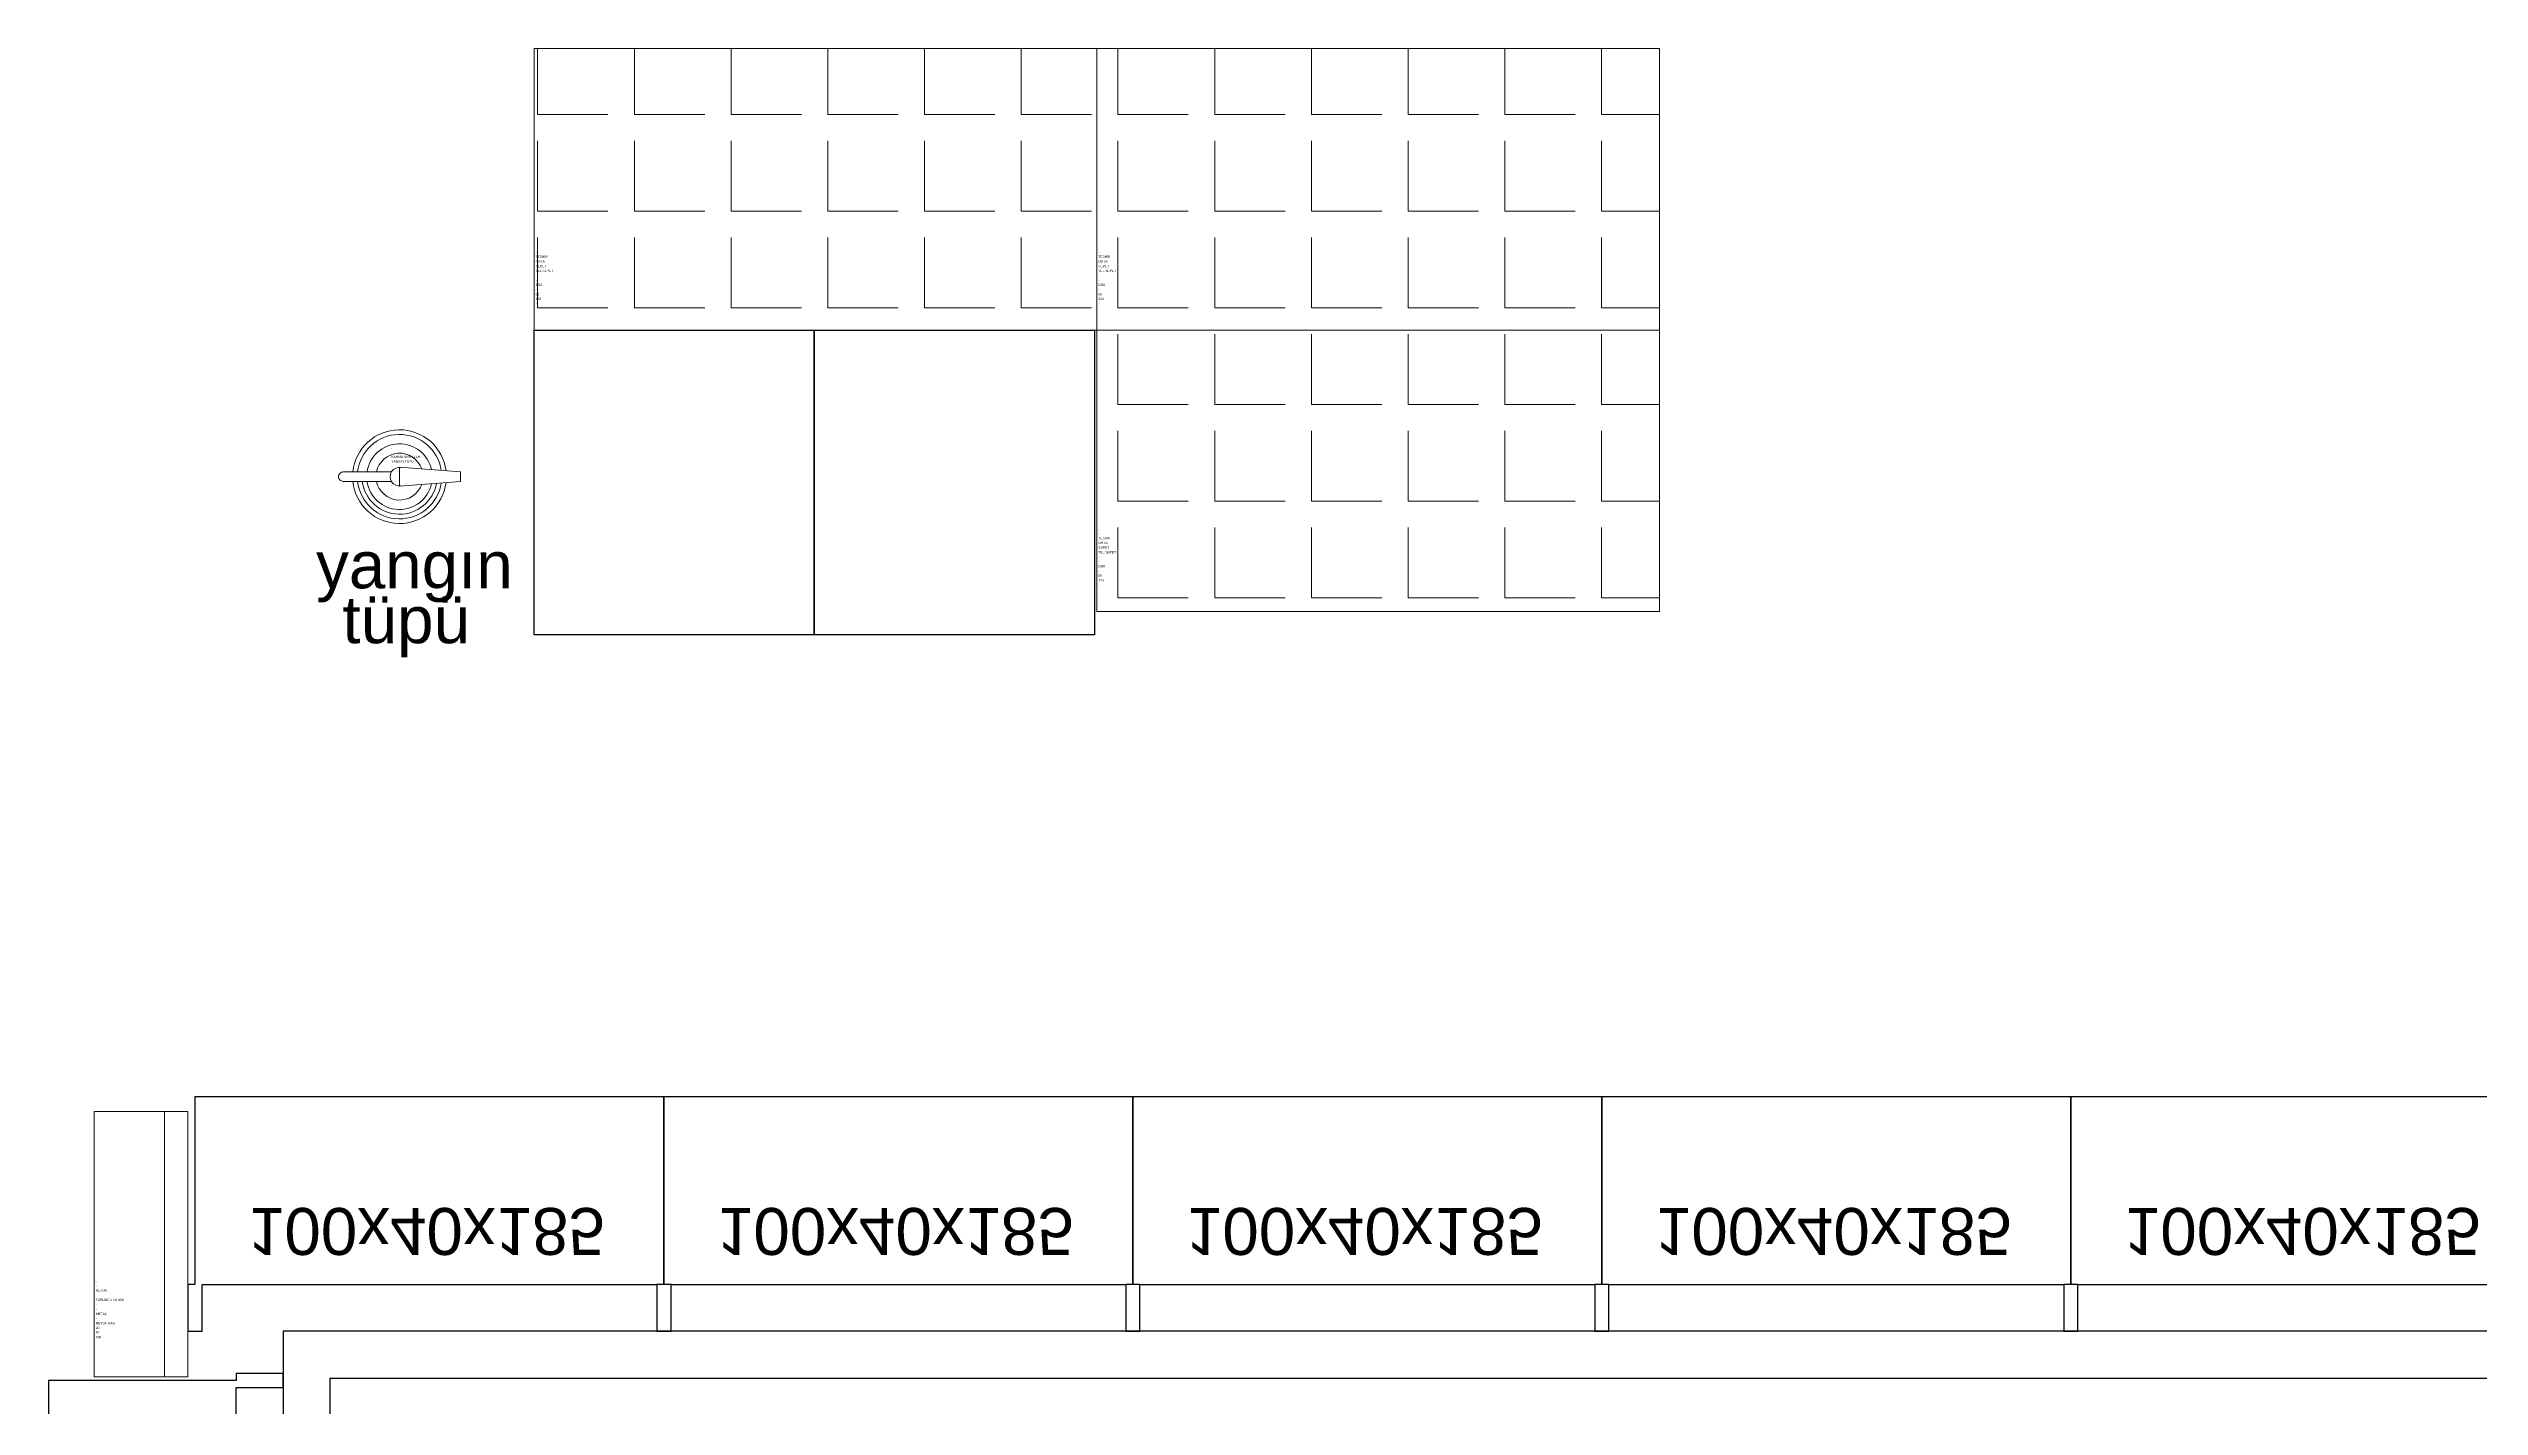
# Model space of a CAD drawing. Extents: x 2698 to 184165, y 3805 to 33846.
# Drawn here: x 164189 to 164708, y 30898 to 31188 of the extents above; entities that cross this region are included whole.
import ezdxf
from ezdxf.enums import TextEntityAlignment as Align

# ---------------------------------------------------------------- set-up
doc = ezdxf.new("R2010")
doc.units = 0
doc.header["$LTSCALE"] = 2
doc.layers.get('0').update_dxf_attribs({"color": 252, "linetype": 'CONTINUOUS'})
doc.layers.add('_MCA-0-MIM', color=252, linetype='CONTINUOUS', lineweight=18)
for name, color, linetype in [('Alçıpan', 252, 'CONTINUOUS'), ('Kolon', 52, 'CONTINUOUS'), ('Planogram', 252, 'CONTINUOUS'), ('reyon100', 252, 'CONTINUOUS')]:
    doc.layers.add(name, color=color, linetype=linetype)
doc.styles.get("Standard").update_dxf_attribs({"font": 'arial.ttf'})
doc.styles.add('Text Of Place', font='swissl.ttf', dxfattribs={"height": 50})

# ---------------------------------------------------------------- blocks, each defined once
blk = doc.blocks.new('*U153')
at = {"layer": 'reyon100'}
blk.add_lwpolyline([(1.5, 40), (98.5, 40), (98.5, 50), (101.5, 50), (101.5, 40), (100, 40), (100, 0), (0, 0), (0, 40), (-1.5, 40), (-1.5, 50), (1.5, 50)], close=True, dxfattribs=at)
at = {"layer": 'Planogram'}
for tag, p, height in [('ALAN', (0.44, 16.39), 0.5), ('KILITLI', (0.44, 17.39), 0.1), ('TIP', (0.44, 15.39), 0.5), ('ALT_TIP', (0.44, 14.39), 0.5), ('ALT_TANIM', (0.44, 12.39), 0.5), ('TANIM', (0.44, 13.39), 0.5), ('YAPI', (0.44, 10.39), 0.5), ('KAPAK', (0.44, 11.39), 0.5), ('YUKSEKLIK', (0.44, 5.39), 0.5), ('UZUNLUK', (0.44, 6.39), 0.5), ('KULLANIM_SEKLI', (0.44, 9.39), 0.5), ('KULLANIM', (0.44, 8.39), 0.5), ('DERINLIK', (0.44, 7.39), 0.5)]:
    blk.add_attdef(tag, p, '', height=height, dxfattribs=at)
at = {"layer": 'reyon100', "style": 'Text Of Place'}
blk.add_text('100x40x185', height=10, dxfattribs=at).set_placement((49.35, 23.71), align=Align.CENTER)
blk = doc.blocks.new('*U154')
at = {"layer": 'reyon100'}
blk.add_lwpolyline([(1.5, 40), (98.5, 40), (98.5, 50), (101.5, 50), (101.5, 40), (100, 40), (100, 0), (0, 0), (0, 40), (-1.5, 40), (-1.5, 50), (1.5, 50)], close=True, dxfattribs=at)
at = {"layer": 'Planogram'}
for tag, p, height in [('ALAN', (0.44, 16.39), 0.5), ('KILITLI', (0.44, 17.39), 0.1), ('TIP', (0.44, 15.39), 0.5), ('ALT_TIP', (0.44, 14.39), 0.5), ('ALT_TANIM', (0.44, 12.39), 0.5), ('TANIM', (0.44, 13.39), 0.5), ('YAPI', (0.44, 10.39), 0.5), ('KAPAK', (0.44, 11.39), 0.5), ('YUKSEKLIK', (0.44, 5.39), 0.5), ('UZUNLUK', (0.44, 6.39), 0.5), ('KULLANIM_SEKLI', (0.44, 9.39), 0.5), ('KULLANIM', (0.44, 8.39), 0.5), ('DERINLIK', (0.44, 7.39), 0.5)]:
    blk.add_attdef(tag, p, '', height=height, dxfattribs=at)
at = {"layer": 'reyon100', "style": 'Text Of Place'}
blk.add_text('100x40x185', height=10, dxfattribs=at).set_placement((49.35, 23.71), align=Align.CENTER)
blk = doc.blocks.new('yan reyon büyük')
for p, q in [((0, 0), (56.6, 0)), ((0, 0), (0, -20)), ((56.6, 0), (56.6, -20)), ((0, -15), (56.6, -15)), ((0, -20), (56.6, -20))]:
    blk.add_line(p, q)
at = {"layer": 'Planogram'}
for tag, p, height in [('YUKSEKLIK', (8.2, -0.34), 0.5), ('UZUNLUK', (9.2, -0.34), 0.5), ('DERINLIK', (10.2, -0.34), 0.5), ('KULLANIM', (11.2, -0.34), 0.5), ('KULLANIM_SEKLI', (12.2, -0.34), 0.5), ('YAPI', (13.2, -0.34), 0.5), ('KAPAK', (14.2, -0.34), 0.5), ('ALT_TANIM', (15.2, -0.34), 0.5), ('TANIM', (16.2, -0.34), 0.5), ('ALT_TIP', (17.2, -0.34), 0.5), ('TIP', (18.2, -0.34), 0.5), ('ALAN', (19.2, -0.34), 0.5), ('KILITLI', (20.2, -0.34), 0.1)]:
    blk.add_attdef(tag, p, '', height=height, rotation=270, dxfattribs=at)
blk = doc.blocks.new('60x120 sepet')
h = blk.add_hatch()
h.set_pattern_fill('ANGLE', color=256, scale=75, style=0)
h.set_pattern_definition([(360, (-54991.426, 17870.375), (5e-15, 20.625), [15, -5.625]), (90, (-54991.426, 17870.375), (-20.625, 6e-15), [15, -5.625])])
h.paths.add_polyline_path([(0, 0), (120, 0), (120, 60), (0, 60)])
blk.add_lwpolyline([(0, 0), (120, 0), (120, 60), (0, 60)], close=True)
at = {"layer": 'Planogram'}
for tag, p, height in [('ALAN', (0.34, 16.39), 0.5), ('KILITLI', (0.34, 17.39), 0.1), ('TIP', (0.34, 15.39), 0.5), ('ALT_TIP', (0.34, 14.39), 0.5), ('ALT_TANIM', (0.34, 12.39), 0.5), ('TANIM', (0.34, 13.39), 0.5), ('YAPI', (0.34, 10.39), 0.5), ('KAPAK', (0.34, 11.39), 0.5), ('YUKSEKLIK', (0.34, 5.39), 0.5), ('KULLANIM_SEKLI', (0.34, 9.39), 0.5), ('KULLANIM', (0.34, 8.39), 0.5), ('DERINLIK', (0.34, 7.39), 0.5), ('UZUNLUK', (0.34, 6.39), 0.5)]:
    blk.add_attdef(tag, p, '', height=height, dxfattribs=at)
blk = doc.blocks.new('yangın tüpü')
blk.add_lwpolyline([(-1.73, 11), (-12, 11, 0.414214), (-13, 10), (-13, 10, 0.414214), (-12, 9), (-1.73, 9)], format="xyb")
for points in [[(0, 12), (0, 8), (13, 9), (13, 11), (0, 12)], [(0, 9), (0, 11)]]:
    blk.add_lwpolyline(points)
for radius, start, end in [(10, 7.1038, 174.2608), (9, 8.4024, 173.6206), (7, 12.1525, 171.7868), (5, 19.1058, 168.463), (2, 81.2026, 278.7974), (10, 185.7392, 352.8962), (9, 186.3794, 351.5976), (8, 187.1808, 349.9648), (7, 188.2132, 347.8475), (5, 191.537, 340.8942)]:
    blk.add_arc((0, 10), radius, start, end)
at = {"layer": 'Planogram'}
for tag, p, height in [('KILITLI', (-1.73, 16), 0.1), ('ALAN', (-1.73, 15), 0.5), ('ALT_TIP', (-1.73, 13), 0.5), ('ALT_TANIM', (-1.73, 11), 0.5), ('TIP', (-1.73, 14), 0.5), ('TANIM', (-1.73, 12), 0.5), ('KAPAK', (-1.73, 10), 0.5), ('YAPI', (-1.73, 9), 0.5), ('UZUNLUK', (-1.73, 5), 0.5), ('KULLANIM_SEKLI', (-1.73, 8), 0.5), ('KULLANIM', (-1.73, 7), 0.5), ('DERINLIK', (-1.73, 6), 0.5), ('YUKSEKLIK', (-1.73, 4), 0.5)]:
    blk.add_attdef(tag, p, '', height=height, dxfattribs=at)
blk = doc.blocks.new('ZEMİN KAT')
at = {"layer": 'Alçıpan'}
for points in [[(171825.88, 30914.03), (171665.88, 30914.03), (171665.88, 30392.03), (172645.88, 30392.03), (172655.88, 30392.03), (172655.88, 30904.03), (172655.88, 30914.03)], [(171825.88, 30904.03), (172645.88, 30904.03), (172645.88, 30402.03), (171675.88, 30402.03), (171675.88, 30904.03)]]:
    blk.add_lwpolyline(points, close=True, dxfattribs=at)
at = {"layer": 'Kolon'}
for points in [[(171779.13, 31127.53), (171779.13, 31062.53), (171719.38, 31062.53), (171719.38, 31127.53)], [(171838.88, 31127.53), (171838.88, 31062.53), (171779.13, 31062.53), (171779.13, 31127.53)]]:
    blk.add_lwpolyline(points, close=True, dxfattribs=at)
for name, p, values in [('60x120 sepet', (171719.38, 31127.53), {'ALAN': '-', 'KILITLI': 'H', 'YUKSEKLIK': '-', 'UZUNLUK': '120', 'DERINLIK': '60', 'KULLANIM': '-', 'KULLANIM_SEKLI': 'DSA', 'YAPI': '-', 'KAPAK': '-', 'ALT_TANIM': 'TEL SEPET ', 'TANIM': 'SEPET', 'ALT_TIP': 'ORTA', 'TIP': 'TESHIR'}), ('60x120 sepet', (171839.38, 31127.53), {'ALAN': '-', 'KILITLI': 'H', 'YUKSEKLIK': '-', 'UZUNLUK': '120', 'DERINLIK': '60', 'KULLANIM': '-', 'KULLANIM_SEKLI': 'DSA', 'YAPI': '-', 'KAPAK': '-', 'ALT_TANIM': 'TEL SEPET ', 'TANIM': 'SEPET', 'ALT_TIP': 'ORTA', 'TIP': 'TESHIR'}), ('60x120 sepet', (171839.38, 31067.53), {'ALAN': '-', 'KILITLI': 'H', 'YUKSEKLIK': '-', 'UZUNLUK': '120', 'DERINLIK': '60', 'KULLANIM': '-', 'KULLANIM_SEKLI': 'DSA', 'YAPI': '-', 'KAPAK': '-', 'ALT_TANIM': 'TEL SEPET ', 'TANIM': 'SEPET', 'ALT_TIP': 'ORTA', 'TIP': 'TESHIR'}), ('yangın tüpü', (171690.7, 31086.26), {'ALAN': '-', 'KILITLI': 'H', 'YUKSEKLIK': '-', 'UZUNLUK': '-', 'DERINLIK': '-', 'KULLANIM': '-', 'KULLANIM_SEKLI': '-', 'YAPI': '-', 'KAPAK': '-', 'ALT_TANIM': '-', 'TANIM': '-', 'ALT_TIP': 'YANGIN TUPU', 'TIP': 'KARMA UNITELER'})]:
    blk.add_blockref(name, p).add_auto_attribs(values)
at = {"rotation": 90.00000000000001}
blk.add_blockref('yan reyon büyük', (171625.59, 30904.3), dxfattribs=at).add_auto_attribs({'ALAN': '-', 'KILITLI': 'H', 'YUKSEKLIK': '185', 'UZUNLUK': '57', 'DERINLIK': '20', 'KULLANIM': 'REYON BASI', 'KULLANIM_SEKLI': '-', 'YAPI': 'METAL', 'KAPAK': '-', 'ALT_TANIM': '-', 'TANIM': 'TURUNCU YANAK', 'ALT_TIP': '-', 'TIP': 'REYON'})
at = {"layer": 'reyon100', "xscale": -1}
for name, p, rotation in [('*U154', (171647.09, 30964.03), 180), ('*U154', (171747.09, 30964.03), 180), ('*U154', (171847.09, 30964.03), 180), ('*U154', (171947.09, 30964.03), 180), ('*U154', (172047.09, 30964.03), 180), ('*U153', (171615.88, 30803.53), 270)]:
    blk.add_blockref(name, p, dxfattribs=dict(at, rotation=rotation))
at = {"style": 'Text Of Place'}
for s, p in [('yangın', (171672.91, 31072.45)), ('tüpü', (171678.53, 31060.75))]:
    blk.add_text(s, height=10, dxfattribs=at).set_placement(p)
for tag, p in [('PLN_ID', (172923.07, 31560.21)), ('FORMAT', (174194.75, 31176.9)), ('UNITE_SAYISI', (174194.95, 31176.65)), ('GRUP', (174195.11, 31176.44)), ('PLANOGRAM_ADI', (174195.28, 31176.24)), ('PLN_ID', (173932.96, 31088.8)), ('FORMAT', (173764.03, 30846.27)), ('UNITE_SAYISI', (173764.22, 30846.03)), ('GRUP', (173764.39, 30845.81)), ('PLANOGRAM_ADI', (173764.55, 30845.61)), ('PLN_ID', (173765.43, 30824.23)), ('PLN_ID', (173999.9, 30002.66)), ('FORMAT', (170580.58, 29917.48)), ('UNITE_SAYISI', (170580.78, 29917.24)), ('GRUP', (170580.94, 29917.03)), ('PLANOGRAM_ADI', (170581.11, 29916.83)), ('PLN_ID', (170581.99, 29895.45)), ('FORMAT', (169488.77, 29510.59)), ('UNITE_SAYISI', (169488.97, 29510.35)), ('GRUP', (169489.13, 29510.13)), ('PLANOGRAM_ADI', (169489.3, 29509.94)), ('PLN_ID', (169490.17, 29488.55)), ('FORMAT', (173143.41, 29324.4)), ('UNITE_SAYISI', (173143.61, 29324.16)), ('GRUP', (173143.77, 29323.95)), ('PLANOGRAM_ADI', (173143.94, 29323.75)), ('PLN_ID', (173144.81, 29302.36))]:
    blk.add_attdef(tag, p, '', height=0.162, rotation=35.4182)
at = {"color": 252}
for tag, p in [('UNITE_SAYISI', (173517.82, 30361.64)), ('FORMAT', (173517.63, 30361.88)), ('GRUP', (173517.99, 30361.43)), ('PLANOGRAM_ADI', (173518.15, 30361.23)), ('PLN_ID', (173519.03, 30339.85)), ('FORMAT', (174014.71, 29571.22)), ('UNITE_SAYISI', (174014.9, 29570.97)), ('GRUP', (174015.07, 29570.76)), ('PLANOGRAM_ADI', (174015.23, 29570.56)), ('PLN_ID', (174016.11, 29549.18))]:
    blk.add_attdef(tag, p, '', height=0.162, rotation=35.4182, dxfattribs=at)
at = {"layer": 'Planogram'}
for tag, p, height, rotation in [('KULLANIM_SEKLI', (172905.05, 31695.57), 0.5, 180), ('YUKSEKLIK', (172905.05, 31699.57), 0.5, 180), ('KULLANIM', (172905.05, 31696.57), 0.5, 180), ('UZUNLUK', (172905.05, 31698.57), 0.5, 180), ('DERINLIK', (172905.05, 31697.57), 0.5, 180), ('KULLANIM_SEKLI', (173410.05, 31695.57), 0.5, 180), ('YUKSEKLIK', (173410.05, 31699.57), 0.5, 180), ('KULLANIM', (173410.05, 31696.57), 0.5, 180), ('UZUNLUK', (173410.05, 31698.57), 0.5, 180), ('DERINLIK', (173410.05, 31697.57), 0.5, 180), ('ALT_TANIM', (172905.05, 31692.57), 0.5, 180), ('ALT_TIP', (172905.05, 31690.57), 0.5, 180), ('KAPAK', (172905.05, 31693.57), 0.5, 180), ('TANIM', (172905.05, 31691.57), 0.5, 180), ('YAPI', (172905.05, 31694.57), 0.5, 180), ('TIP', (172905.05, 31689.57), 0.5, 180), ('ALT_TANIM', (173410.05, 31692.57), 0.5, 180), ('ALT_TIP', (173410.05, 31690.57), 0.5, 180), ('KAPAK', (173410.05, 31693.57), 0.5, 180), ('TANIM', (173410.05, 31691.57), 0.5, 180), ('YAPI', (173410.05, 31694.57), 0.5, 180), ('TIP', (173410.05, 31689.57), 0.5, 180), ('ALAN', (172905.05, 31688.57), 0.5, 180), ('KILITLI', (172905.05, 31687.57), 0.1, 180), ('ALAN', (173410.05, 31688.57), 0.5, 180), ('KILITLI', (173410.05, 31687.57), 0.1, 180), ('YUKSEKLIK', (173413.39, 31616), 0.5, 270), ('UZUNLUK', (173414.39, 31616), 0.5, 270), ('DERINLIK', (173415.39, 31616), 0.5, 270), ('KULLANIM', (173416.39, 31616), 0.5, 270), ('KULLANIM_SEKLI', (173417.39, 31616), 0.5, 270), ('YAPI', (173418.39, 31616), 0.5, 270), ('KAPAK', (173419.39, 31616), 0.5, 270), ('ALT_TANIM', (173420.39, 31616), 0.5, 270), ('TANIM', (173421.39, 31616), 0.5, 270), ('ALT_TIP', (173422.39, 31616), 0.5, 270), ('TIP', (173423.39, 31616), 0.5, 270), ('ALAN', (173424.39, 31616), 0.5, 270), ('KILITLI', (173425.39, 31616), 0.1, 270), ('YUKSEKLIK', (173511.98, 31599.42), 0.5, 180), ('KULLANIM', (173511.98, 31596.42), 0.5, 180), ('UZUNLUK', (173511.98, 31598.42), 0.5, 180), ('DERINLIK', (173511.98, 31597.42), 0.5, 180), ('YUKSEKLIK', (174141.98, 31599.42), 0.5, 180), ('KULLANIM', (174141.98, 31596.42), 0.5, 180), ('UZUNLUK', (174141.98, 31598.42), 0.5, 180), ('DERINLIK', (174141.98, 31597.42), 0.5, 180), ('KULLANIM_SEKLI', (173511.98, 31595.42), 0.5, 180), ('ALT_TANIM', (173511.98, 31592.42), 0.5, 180), ('KAPAK', (173511.98, 31593.42), 0.5, 180), ('TANIM', (173511.98, 31591.42), 0.5, 180), ('YAPI', (173511.98, 31594.42), 0.5, 180), ('KULLANIM_SEKLI', (174141.98, 31595.42), 0.5, 180), ('ALT_TANIM', (174141.98, 31592.42), 0.5, 180), ('KAPAK', (174141.98, 31593.42), 0.5, 180), ('TANIM', (174141.98, 31591.42), 0.5, 180), ('YAPI', (174141.98, 31594.42), 0.5, 180), ('ALT_TIP', (173511.98, 31590.42), 0.5, 180), ('ALAN', (173511.98, 31588.42), 0.5, 180), ('TIP', (173511.98, 31589.42), 0.5, 180), ('KILITLI', (173511.98, 31587.42), 0.1, 180), ('ALT_TIP', (174141.98, 31590.42), 0.5, 180), ('ALAN', (174141.98, 31588.42), 0.5, 180), ('TIP', (174141.98, 31589.42), 0.5, 180), ('KILITLI', (174141.98, 31587.42), 0.1, 180), ('YUKSEKLIK', (173413.39, 31517), 0.5, 270), ('UZUNLUK', (173414.39, 31517), 0.5, 270), ('DERINLIK', (173415.39, 31517), 0.5, 270), ('KULLANIM', (173416.39, 31517), 0.5, 270), ('KULLANIM_SEKLI', (173417.39, 31517), 0.5, 270), ('YAPI', (173418.39, 31517), 0.5, 270), ('KAPAK', (173419.39, 31517), 0.5, 270), ('ALT_TANIM', (173420.39, 31517), 0.5, 270), ('TANIM', (173421.39, 31517), 0.5, 270), ('ALT_TIP', (173422.39, 31517), 0.5, 270), ('TIP', (173423.39, 31517), 0.5, 270), ('ALAN', (173424.39, 31517), 0.5, 270), ('KILITLI', (173425.39, 31517), 0.1, 270), ('YUKSEKLIK', (174167.32, 31514.11), 0.5, 270), ('UZUNLUK', (174168.32, 31514.11), 0.5, 270), ('DERINLIK', (174169.32, 31514.11), 0.5, 270), ('KULLANIM', (174170.32, 31514.11), 0.5, 270), ('KULLANIM_SEKLI', (174171.32, 31514.11), 0.5, 270), ('YAPI', (174172.32, 31514.11), 0.5, 270), ('KAPAK', (174173.32, 31514.11), 0.5, 270), ('ALT_TANIM', (174174.32, 31514.11), 0.5, 270), ('TANIM', (174175.32, 31514.11), 0.5, 270), ('ALT_TIP', (174176.32, 31514.11), 0.5, 270), ('TIP', (174177.32, 31514.11), 0.5, 270), ('ALAN', (174178.32, 31514.11), 0.5, 270), ('KILITLI', (174179.32, 31514.11), 0.1, 270), ('KULLANIM_SEKLI', (174251.9, 31259.11), 0.5, 90), ('KILITLI', (174243.9, 31259.11), 0.1, 90), ('ALAN', (174244.9, 31259.11), 0.5, 90), ('TIP', (174245.9, 31259.11), 0.5, 90), ('ALT_TIP', (174246.9, 31259.11), 0.5, 90), ('TANIM', (174247.9, 31259.11), 0.5, 90), ('ALT_TANIM', (174248.9, 31259.11), 0.5, 90), ('KAPAK', (174249.9, 31259.11), 0.5, 90), ('YAPI', (174250.9, 31259.11), 0.5, 90), ('KULLANIM', (174252.9, 31259.11), 0.5, 90), ('DERINLIK', (174253.9, 31259.11), 0.5, 90), ('UZUNLUK', (174254.9, 31259.11), 0.5, 90), ('YUKSEKLIK', (174255.9, 31259.11), 0.5, 90), ('ALT_TANIM', (173989.31, 30934.24), 0.5, 90), ('KULLANIM_SEKLI', (173992.31, 30934.24), 0.5, 90), ('YUKSEKLIK', (173996.31, 30934.24), 0.5, 90), ('YUKSEKLIK', (173907.74, 30934.24), 0.5, 270), ('UZUNLUK', (173908.74, 30934.24), 0.5, 270), ('DERINLIK', (173909.74, 30934.24), 0.5, 270), ('KULLANIM', (173910.74, 30934.24), 0.5, 270), ('KULLANIM_SEKLI', (173911.74, 30934.24), 0.5, 270), ('YAPI', (173912.74, 30934.24), 0.5, 270), ('KAPAK', (173913.74, 30934.24), 0.5, 270), ('ALT_TANIM', (173914.74, 30934.24), 0.5, 270), ('TANIM', (173915.74, 30934.24), 0.5, 270), ('ALT_TIP', (173916.74, 30934.24), 0.5, 270), ('TIP', (173917.74, 30934.24), 0.5, 270), ('ALAN', (173918.74, 30934.24), 0.5, 270), ('KILITLI', (173919.74, 30934.24), 0.1, 270), ('KILITLI', (173984.31, 30934.24), 0.1, 90), ('ALAN', (173985.31, 30934.24), 0.5, 90), ('TIP', (173986.31, 30934.24), 0.5, 90), ('ALT_TIP', (173987.31, 30934.24), 0.5, 90), ('TANIM', (173988.31, 30934.24), 0.5, 90), ('KAPAK', (173990.31, 30934.24), 0.5, 90), ('YAPI', (173991.31, 30934.24), 0.5, 90), ('KULLANIM', (173993.31, 30934.24), 0.5, 90), ('DERINLIK', (173994.31, 30934.24), 0.5, 90), ('UZUNLUK', (173995.31, 30934.24), 0.5, 90), ('YUKSEKLIK', (169421.81, 30001.88), 0.5, 270), ('UZUNLUK', (169422.81, 30001.88), 0.5, 270), ('DERINLIK', (169423.81, 30001.88), 0.5, 270), ('KULLANIM', (169424.81, 30001.88), 0.5, 270), ('KULLANIM_SEKLI', (169425.81, 30001.88), 0.5, 270), ('YAPI', (169426.81, 30001.88), 0.5, 270), ('KAPAK', (169427.81, 30001.88), 0.5, 270), ('ALT_TANIM', (169428.81, 30001.88), 0.5, 270), ('TANIM', (169429.81, 30001.88), 0.5, 270), ('ALT_TIP', (169430.81, 30001.88), 0.5, 270), ('TIP', (169431.81, 30001.88), 0.5, 270), ('ALAN', (169432.81, 30001.88), 0.5, 270), ('KILITLI', (169433.81, 30001.88), 0.1, 270), ('YUKSEKLIK', (169420.38, 29996.88), 0.5, 270), ('UZUNLUK', (169421.38, 29996.88), 0.5, 270), ('DERINLIK', (169422.38, 29996.88), 0.5, 270), ('KULLANIM', (169423.38, 29996.88), 0.5, 270), ('KULLANIM_SEKLI', (169424.38, 29996.88), 0.5, 270), ('YAPI', (169425.38, 29996.88), 0.5, 270), ('KAPAK', (169426.38, 29996.88), 0.5, 270), ('ALT_TANIM', (169427.38, 29996.88), 0.5, 270), ('TANIM', (169428.38, 29996.88), 0.5, 270), ('ALT_TIP', (169429.38, 29996.88), 0.5, 270), ('TIP', (169430.38, 29996.88), 0.5, 270), ('ALAN', (169431.38, 29996.88), 0.5, 270), ('KILITLI', (169432.38, 29996.88), 0.1, 270), ('YUKSEKLIK', (169420.38, 29746.88), 0.5, 270), ('UZUNLUK', (169421.38, 29746.88), 0.5, 270), ('DERINLIK', (169422.38, 29746.88), 0.5, 270), ('KULLANIM', (169423.38, 29746.88), 0.5, 270), ('KULLANIM_SEKLI', (169424.38, 29746.88), 0.5, 270), ('YAPI', (169425.38, 29746.88), 0.5, 270), ('KAPAK', (169426.38, 29746.88), 0.5, 270), ('ALT_TANIM', (169427.38, 29746.88), 0.5, 270), ('TANIM', (169428.38, 29746.88), 0.5, 270), ('ALT_TIP', (169429.38, 29746.88), 0.5, 270), ('TIP', (169430.38, 29746.88), 0.5, 270), ('ALAN', (169431.38, 29746.88), 0.5, 270), ('KILITLI', (169432.38, 29746.88), 0.1, 270), ('YUKSEKLIK', (169421.81, 29496.88), 0.5, 270), ('UZUNLUK', (169422.81, 29496.88), 0.5, 270), ('DERINLIK', (169423.81, 29496.88), 0.5, 270), ('KULLANIM', (169424.81, 29496.88), 0.5, 270), ('KULLANIM_SEKLI', (169425.81, 29496.88), 0.5, 270), ('YAPI', (169426.81, 29496.88), 0.5, 270), ('KAPAK', (169427.81, 29496.88), 0.5, 270), ('ALT_TANIM', (169428.81, 29496.88), 0.5, 270), ('TANIM', (169429.81, 29496.88), 0.5, 270), ('ALT_TIP', (169430.81, 29496.88), 0.5, 270), ('TIP', (169431.81, 29496.88), 0.5, 270), ('ALAN', (169432.81, 29496.88), 0.5, 270), ('KILITLI', (169433.81, 29496.88), 0.1, 270)]:
    blk.add_attdef(tag, p, '', height=height, rotation=rotation, dxfattribs=at)
for tag, p, height in [('ALAN', (173761.98, 31526.63), 0.5), ('ALT_TIP', (173761.98, 31524.63), 0.5), ('KILITLI', (173761.98, 31527.63), 0.1), ('TIP', (173761.98, 31525.63), 0.5), ('TANIM', (173761.98, 31523.63), 0.5), ('ALAN', (173511.98, 31521.85), 0.5), ('ALT_TIP', (173511.98, 31519.85), 0.5), ('KILITLI', (173511.98, 31522.85), 0.1), ('TIP', (173511.98, 31520.85), 0.5), ('TANIM', (173511.98, 31518.85), 0.5), ('ALT_TANIM', (173761.98, 31522.63), 0.5), ('YAPI', (173761.98, 31520.63), 0.5), ('KAPAK', (173761.98, 31521.63), 0.5), ('KULLANIM_SEKLI', (173761.98, 31519.63), 0.5), ('KULLANIM', (173761.98, 31518.63), 0.5), ('ALT_TANIM', (173511.98, 31517.85), 0.5), ('YAPI', (173511.98, 31515.85), 0.5), ('KAPAK', (173511.98, 31516.85), 0.5), ('KULLANIM_SEKLI', (173511.98, 31514.85), 0.5), ('KULLANIM', (173511.98, 31513.85), 0.5), ('DERINLIK', (173511.98, 31512.85), 0.5), ('YUKSEKLIK', (173761.98, 31515.63), 0.5), ('UZUNLUK', (173761.98, 31516.63), 0.5), ('DERINLIK', (173761.98, 31517.63), 0.5), ('YUKSEKLIK', (173511.98, 31510.85), 0.5), ('UZUNLUK', (173511.98, 31511.85), 0.5), ('ALAN', (173279.27, 29266.91), 0.5), ('ALT_TIP', (173279.27, 29264.91), 0.5), ('KILITLI', (173279.27, 29267.91), 0.1), ('TIP', (173279.27, 29265.91), 0.5), ('TANIM', (173279.27, 29263.91), 0.5), ('ALT_TANIM', (173279.27, 29262.91), 0.5), ('YAPI', (173279.27, 29260.91), 0.5), ('KAPAK', (173279.27, 29261.91), 0.5), ('KULLANIM_SEKLI', (173279.27, 29259.91), 0.5), ('KULLANIM', (173279.27, 29258.91), 0.5), ('YUKSEKLIK', (173279.27, 29255.91), 0.5), ('DERINLIK', (173279.27, 29257.91), 0.5), ('UZUNLUK', (173279.27, 29256.91), 0.5)]:
    blk.add_attdef(tag, p, '', height=height, dxfattribs=at)
at = {"layer": 'Planogram', "color": 252}
for tag, p, height in [('ALAN', (173023.25, 31229.96), 0.5), ('ALT_TIP', (173023.25, 31227.96), 0.5), ('KILITLI', (173023.25, 31230.96), 0.1), ('TIP', (173023.25, 31228.96), 0.5), ('ALAN', (173383.38, 31229.96), 0.5), ('ALT_TIP', (173383.38, 31227.96), 0.5), ('KILITLI', (173383.38, 31230.96), 0.1), ('TIP', (173383.38, 31228.96), 0.5), ('ALT_TANIM', (173023.25, 31225.96), 0.5), ('TANIM', (173023.25, 31226.96), 0.5), ('YAPI', (173023.25, 31223.96), 0.5), ('KAPAK', (173023.25, 31224.96), 0.5), ('KULLANIM_SEKLI', (173023.25, 31222.96), 0.5), ('ALT_TANIM', (173383.38, 31225.96), 0.5), ('YAPI', (173383.38, 31223.96), 0.5), ('TANIM', (173383.38, 31226.96), 0.5), ('KAPAK', (173383.38, 31224.96), 0.5), ('KULLANIM_SEKLI', (173383.38, 31222.96), 0.5), ('YUKSEKLIK', (173023.25, 31218.96), 0.5), ('KULLANIM', (173023.25, 31221.96), 0.5), ('DERINLIK', (173023.25, 31220.96), 0.5), ('UZUNLUK', (173023.25, 31219.96), 0.5), ('YUKSEKLIK', (173383.38, 31218.96), 0.5), ('UZUNLUK', (173383.38, 31219.96), 0.5), ('KULLANIM', (173383.38, 31221.96), 0.5), ('DERINLIK', (173383.38, 31220.96), 0.5), ('ALAN', (173023.25, 30403.96), 0.5), ('KILITLI', (173023.25, 30404.96), 0.1), ('ALT_TIP', (173023.25, 30401.96), 0.5), ('ALT_TANIM', (173023.25, 30399.96), 0.5), ('TIP', (173023.25, 30402.96), 0.5), ('TANIM', (173023.25, 30400.96), 0.5), ('KAPAK', (173023.25, 30398.96), 0.5), ('YAPI', (173023.25, 30397.96), 0.5), ('KULLANIM_SEKLI', (173023.25, 30396.96), 0.5), ('KULLANIM', (173023.25, 30395.96), 0.5), ('DERINLIK', (173023.25, 30394.96), 0.5), ('UZUNLUK', (173023.25, 30393.96), 0.5), ('YUKSEKLIK', (173023.25, 30392.96), 0.5), ('ALAN', (173385.25, 30353.96), 0.5), ('ALT_TIP', (173385.25, 30351.96), 0.5), ('KILITLI', (173385.25, 30354.96), 0.1), ('TIP', (173385.25, 30352.96), 0.5), ('ALT_TANIM', (173385.25, 30349.96), 0.5), ('TANIM', (173385.25, 30350.96), 0.5), ('YAPI', (173385.25, 30347.96), 0.5), ('KAPAK', (173385.25, 30348.96), 0.5), ('KULLANIM_SEKLI', (173385.25, 30346.96), 0.5), ('YUKSEKLIK', (173385.25, 30342.96), 0.5), ('KULLANIM', (173385.25, 30345.96), 0.5), ('DERINLIK', (173385.25, 30344.96), 0.5), ('UZUNLUK', (173385.25, 30343.96), 0.5)]:
    blk.add_attdef(tag, p, '', height=height, dxfattribs=at)
for tag, p, height, rotation in [('YUKSEKLIK', (173386.68, 31217.53), 0.5, 270), ('UZUNLUK', (173387.68, 31217.53), 0.5, 270), ('DERINLIK', (173388.68, 31217.53), 0.5, 270), ('KULLANIM', (173389.68, 31217.53), 0.5, 270), ('KULLANIM_SEKLI', (173390.68, 31217.53), 0.5, 270), ('YAPI', (173391.68, 31217.53), 0.5, 270), ('KAPAK', (173392.68, 31217.53), 0.5, 270), ('ALT_TANIM', (173393.68, 31217.53), 0.5, 270), ('TANIM', (173394.68, 31217.53), 0.5, 270), ('ALT_TIP', (173395.68, 31217.53), 0.5, 270), ('TIP', (173396.68, 31217.53), 0.5, 270), ('ALAN', (173397.68, 31217.53), 0.5, 270), ('KILITLI', (173398.68, 31217.53), 0.1, 270), ('KULLANIM_SEKLI', (173103.83, 31032.53), 0.5, 90), ('YUKSEKLIK', (173107.83, 31032.53), 0.5, 90), ('KULLANIM_SEKLI', (173202.83, 31032.53), 0.5, 90), ('YUKSEKLIK', (173206.83, 31032.53), 0.5, 90), ('KILITLI', (173095.83, 31032.53), 0.1, 90), ('ALAN', (173096.83, 31032.53), 0.5, 90), ('TIP', (173097.83, 31032.53), 0.5, 90), ('ALT_TIP', (173098.83, 31032.53), 0.5, 90), ('TANIM', (173099.83, 31032.53), 0.5, 90), ('ALT_TANIM', (173100.83, 31032.53), 0.5, 90), ('KAPAK', (173101.83, 31032.53), 0.5, 90), ('YAPI', (173102.83, 31032.53), 0.5, 90), ('KULLANIM', (173104.83, 31032.53), 0.5, 90), ('DERINLIK', (173105.83, 31032.53), 0.5, 90), ('UZUNLUK', (173106.83, 31032.53), 0.5, 90), ('KILITLI', (173194.83, 31032.53), 0.1, 90), ('ALAN', (173195.83, 31032.53), 0.5, 90), ('TIP', (173196.83, 31032.53), 0.5, 90), ('ALT_TIP', (173197.83, 31032.53), 0.5, 90), ('TANIM', (173198.83, 31032.53), 0.5, 90), ('ALT_TANIM', (173199.83, 31032.53), 0.5, 90), ('KAPAK', (173200.83, 31032.53), 0.5, 90), ('YAPI', (173201.83, 31032.53), 0.5, 90), ('KULLANIM', (173203.83, 31032.53), 0.5, 90), ('DERINLIK', (173204.83, 31032.53), 0.5, 90), ('UZUNLUK', (173205.83, 31032.53), 0.5, 90), ('YUKSEKLIK', (173386.68, 31007.53), 0.5, 270), ('UZUNLUK', (173387.68, 31007.53), 0.5, 270), ('DERINLIK', (173388.68, 31007.53), 0.5, 270), ('KULLANIM', (173389.68, 31007.53), 0.5, 270), ('KULLANIM_SEKLI', (173390.68, 31007.53), 0.5, 270), ('YAPI', (173391.68, 31007.53), 0.5, 270), ('KAPAK', (173392.68, 31007.53), 0.5, 270), ('ALT_TANIM', (173393.68, 31007.53), 0.5, 270), ('TANIM', (173394.68, 31007.53), 0.5, 270), ('ALT_TIP', (173395.68, 31007.53), 0.5, 270), ('TIP', (173396.68, 31007.53), 0.5, 270), ('ALAN', (173397.68, 31007.53), 0.5, 270), ('KILITLI', (173398.68, 31007.53), 0.1, 270), ('ALT_TIP', (173559.83, 30868.53), 0.5, 90), ('TANIM', (173560.83, 30868.53), 0.5, 90), ('ALT_TANIM', (173561.83, 30868.53), 0.5, 90), ('KAPAK', (173562.83, 30868.53), 0.5, 90), ('KULLANIM_SEKLI', (173564.83, 30868.53), 0.5, 90), ('KULLANIM', (173565.83, 30868.53), 0.5, 90), ('DERINLIK', (173566.83, 30868.53), 0.5, 90), ('UZUNLUK', (173567.83, 30868.53), 0.5, 90), ('YUKSEKLIK', (173568.83, 30868.53), 0.5, 90), ('YUKSEKLIK', (173485.68, 30868.53), 0.5, 270), ('UZUNLUK', (173486.68, 30868.53), 0.5, 270), ('DERINLIK', (173487.68, 30868.53), 0.5, 270), ('KULLANIM', (173488.68, 30868.53), 0.5, 270), ('KULLANIM_SEKLI', (173489.68, 30868.53), 0.5, 270), ('YAPI', (173490.68, 30868.53), 0.5, 270), ('KAPAK', (173491.68, 30868.53), 0.5, 270), ('ALT_TANIM', (173492.68, 30868.53), 0.5, 270), ('TANIM', (173493.68, 30868.53), 0.5, 270), ('ALT_TIP', (173494.68, 30868.53), 0.5, 270), ('TIP', (173495.68, 30868.53), 0.5, 270), ('ALAN', (173496.68, 30868.53), 0.5, 270), ('KILITLI', (173497.68, 30868.53), 0.1, 270), ('KILITLI', (173556.83, 30868.53), 0.1, 90), ('ALAN', (173557.83, 30868.53), 0.5, 90), ('TIP', (173558.83, 30868.53), 0.5, 90), ('YAPI', (173563.83, 30868.53), 0.5, 90), ('ALT_TIP', (173098.83, 30847.53), 0.5, 90), ('ALT_TANIM', (173100.83, 30847.53), 0.5, 90), ('KAPAK', (173101.83, 30847.53), 0.5, 90), ('KULLANIM_SEKLI', (173103.83, 30847.53), 0.5, 90), ('KULLANIM', (173104.83, 30847.53), 0.5, 90), ('DERINLIK', (173105.83, 30847.53), 0.5, 90), ('UZUNLUK', (173106.83, 30847.53), 0.5, 90), ('YUKSEKLIK', (173107.83, 30847.53), 0.5, 90), ('ALT_TIP', (173197.83, 30847.53), 0.5, 90), ('ALT_TANIM', (173199.83, 30847.53), 0.5, 90), ('KAPAK', (173200.83, 30847.53), 0.5, 90), ('KULLANIM_SEKLI', (173202.83, 30847.53), 0.5, 90), ('KULLANIM', (173203.83, 30847.53), 0.5, 90), ('DERINLIK', (173204.83, 30847.53), 0.5, 90), ('UZUNLUK', (173205.83, 30847.53), 0.5, 90), ('YUKSEKLIK', (173206.83, 30847.53), 0.5, 90), ('KILITLI', (173095.83, 30847.53), 0.1, 90), ('ALAN', (173096.83, 30847.53), 0.5, 90), ('TIP', (173097.83, 30847.53), 0.5, 90), ('TANIM', (173099.83, 30847.53), 0.5, 90), ('YAPI', (173102.83, 30847.53), 0.5, 90), ('KILITLI', (173194.83, 30847.53), 0.1, 90), ('ALAN', (173195.83, 30847.53), 0.5, 90), ('TIP', (173196.83, 30847.53), 0.5, 90), ('TANIM', (173198.83, 30847.53), 0.5, 90), ('YAPI', (173201.83, 30847.53), 0.5, 90), ('ALAN', (173096.83, 30662.53), 0.5, 90), ('TIP', (173097.83, 30662.53), 0.5, 90), ('ALT_TIP', (173098.83, 30662.53), 0.5, 90), ('TANIM', (173099.83, 30662.53), 0.5, 90), ('ALT_TANIM', (173100.83, 30662.53), 0.5, 90), ('KAPAK', (173101.83, 30662.53), 0.5, 90), ('YAPI', (173102.83, 30662.53), 0.5, 90), ('KULLANIM_SEKLI', (173103.83, 30662.53), 0.5, 90), ('KULLANIM', (173104.83, 30662.53), 0.5, 90), ('DERINLIK', (173105.83, 30662.53), 0.5, 90), ('UZUNLUK', (173106.83, 30662.53), 0.5, 90), ('YUKSEKLIK', (173107.83, 30662.53), 0.5, 90), ('ALAN', (173195.83, 30662.53), 0.5, 90), ('TIP', (173196.83, 30662.53), 0.5, 90), ('ALT_TIP', (173197.83, 30662.53), 0.5, 90), ('TANIM', (173198.83, 30662.53), 0.5, 90), ('ALT_TANIM', (173199.83, 30662.53), 0.5, 90), ('KAPAK', (173200.83, 30662.53), 0.5, 90), ('YAPI', (173201.83, 30662.53), 0.5, 90), ('KULLANIM_SEKLI', (173202.83, 30662.53), 0.5, 90), ('KULLANIM', (173203.83, 30662.53), 0.5, 90), ('DERINLIK', (173204.83, 30662.53), 0.5, 90), ('UZUNLUK', (173205.83, 30662.53), 0.5, 90), ('YUKSEKLIK', (173206.83, 30662.53), 0.5, 90), ('KILITLI', (173095.83, 30662.53), 0.1, 90), ('KILITLI', (173194.83, 30662.53), 0.1, 90), ('YUKSEKLIK', (173485.68, 30658.53), 0.5, 270), ('UZUNLUK', (173486.68, 30658.53), 0.5, 270), ('DERINLIK', (173487.68, 30658.53), 0.5, 270), ('KULLANIM', (173488.68, 30658.53), 0.5, 270), ('KULLANIM_SEKLI', (173489.68, 30658.53), 0.5, 270), ('YAPI', (173490.68, 30658.53), 0.5, 270), ('KAPAK', (173491.68, 30658.53), 0.5, 270), ('ALT_TANIM', (173492.68, 30658.53), 0.5, 270), ('TANIM', (173493.68, 30658.53), 0.5, 270), ('ALT_TIP', (173494.68, 30658.53), 0.5, 270), ('TIP', (173495.68, 30658.53), 0.5, 270), ('ALAN', (173496.68, 30658.53), 0.5, 270), ('KILITLI', (173497.68, 30658.53), 0.1, 270), ('KULLANIM_SEKLI', (173465.83, 30612.53), 0.5, 90), ('KILITLI', (173457.83, 30612.53), 0.1, 90), ('ALAN', (173458.83, 30612.53), 0.5, 90), ('TIP', (173459.83, 30612.53), 0.5, 90), ('ALT_TIP', (173460.83, 30612.53), 0.5, 90), ('TANIM', (173461.83, 30612.53), 0.5, 90), ('ALT_TANIM', (173462.83, 30612.53), 0.5, 90), ('KAPAK', (173463.83, 30612.53), 0.5, 90), ('YAPI', (173464.83, 30612.53), 0.5, 90), ('KULLANIM', (173466.83, 30612.53), 0.5, 90), ('DERINLIK', (173467.83, 30612.53), 0.5, 90), ('UZUNLUK', (173468.83, 30612.53), 0.5, 90), ('YUKSEKLIK', (173469.83, 30612.53), 0.5, 90), ('KULLANIM_SEKLI', (173103.83, 30477.53), 0.5, 90), ('KULLANIM_SEKLI', (173202.83, 30477.53), 0.5, 90), ('KILITLI', (173095.83, 30477.53), 0.1, 90), ('ALAN', (173096.83, 30477.53), 0.5, 90), ('TIP', (173097.83, 30477.53), 0.5, 90), ('ALT_TIP', (173098.83, 30477.53), 0.5, 90), ('TANIM', (173099.83, 30477.53), 0.5, 90), ('ALT_TANIM', (173100.83, 30477.53), 0.5, 90), ('KAPAK', (173101.83, 30477.53), 0.5, 90), ('YAPI', (173102.83, 30477.53), 0.5, 90), ('KULLANIM', (173104.83, 30477.53), 0.5, 90), ('DERINLIK', (173105.83, 30477.53), 0.5, 90), ('UZUNLUK', (173106.83, 30477.53), 0.5, 90), ('YUKSEKLIK', (173107.83, 30477.53), 0.5, 90), ('KILITLI', (173194.83, 30477.53), 0.1, 90), ('ALAN', (173195.83, 30477.53), 0.5, 90), ('TIP', (173196.83, 30477.53), 0.5, 90), ('ALT_TIP', (173197.83, 30477.53), 0.5, 90), ('TANIM', (173198.83, 30477.53), 0.5, 90), ('ALT_TANIM', (173199.83, 30477.53), 0.5, 90), ('KAPAK', (173200.83, 30477.53), 0.5, 90), ('YAPI', (173201.83, 30477.53), 0.5, 90), ('KULLANIM', (173203.83, 30477.53), 0.5, 90), ('DERINLIK', (173204.83, 30477.53), 0.5, 90), ('UZUNLUK', (173205.83, 30477.53), 0.5, 90), ('YUKSEKLIK', (173206.83, 30477.53), 0.5, 90), ('ALT_TIP', (173460.83, 30427.53), 0.5, 90), ('ALT_TANIM', (173462.83, 30427.53), 0.5, 90), ('KULLANIM_SEKLI', (173465.83, 30427.53), 0.5, 90), ('KULLANIM', (173466.83, 30427.53), 0.5, 90), ('DERINLIK', (173467.83, 30427.53), 0.5, 90), ('UZUNLUK', (173468.83, 30427.53), 0.5, 90), ('YUKSEKLIK', (173469.83, 30427.53), 0.5, 90), ('KILITLI', (173457.83, 30427.53), 0.1, 90), ('ALAN', (173458.83, 30427.53), 0.5, 90), ('TIP', (173459.83, 30427.53), 0.5, 90), ('TANIM', (173461.83, 30427.53), 0.5, 90), ('KAPAK', (173463.83, 30427.53), 0.5, 90), ('YAPI', (173464.83, 30427.53), 0.5, 90), ('YUKSEKLIK', (173408.09, 29970.54), 0.5, 270), ('UZUNLUK', (173409.09, 29970.54), 0.5, 270), ('DERINLIK', (173410.09, 29970.54), 0.5, 270), ('KULLANIM', (173411.09, 29970.54), 0.5, 270), ('KULLANIM_SEKLI', (173412.09, 29970.54), 0.5, 270), ('YAPI', (173413.09, 29970.54), 0.5, 270), ('KAPAK', (173414.09, 29970.54), 0.5, 270), ('ALT_TANIM', (173415.09, 29970.54), 0.5, 270), ('TANIM', (173416.09, 29970.54), 0.5, 270), ('ALT_TIP', (173417.09, 29970.54), 0.5, 270), ('TIP', (173418.09, 29970.54), 0.5, 270), ('ALAN', (173419.09, 29970.54), 0.5, 270), ('KILITLI', (173420.09, 29970.54), 0.1, 270), ('YUKSEKLIK', (173494.09, 29970.54), 0.5, 270), ('UZUNLUK', (173495.09, 29970.54), 0.5, 270), ('DERINLIK', (173496.09, 29970.54), 0.5, 270), ('KULLANIM', (173497.09, 29970.54), 0.5, 270), ('KULLANIM_SEKLI', (173498.09, 29970.54), 0.5, 270), ('YAPI', (173499.09, 29970.54), 0.5, 270), ('KAPAK', (173500.09, 29970.54), 0.5, 270), ('ALT_TANIM', (173501.09, 29970.54), 0.5, 270), ('TANIM', (173502.09, 29970.54), 0.5, 270), ('ALT_TIP', (173503.09, 29970.54), 0.5, 270), ('TIP', (173504.09, 29970.54), 0.5, 270), ('ALAN', (173505.09, 29970.54), 0.5, 270), ('KILITLI', (173506.09, 29970.54), 0.1, 270), ('ALAN', (174057.45, 29449.65), 0.5, 90), ('TIP', (174058.45, 29449.65), 0.5, 90), ('ALT_TIP', (174059.45, 29449.65), 0.5, 90), ('TANIM', (174060.45, 29449.65), 0.5, 90), ('ALT_TANIM', (174061.45, 29449.65), 0.5, 90), ('KAPAK', (174062.45, 29449.65), 0.5, 90), ('YAPI', (174063.45, 29449.65), 0.5, 90), ('KULLANIM_SEKLI', (174064.45, 29449.65), 0.5, 90), ('KULLANIM', (174065.45, 29449.65), 0.5, 90), ('DERINLIK', (174066.45, 29449.65), 0.5, 90), ('UZUNLUK', (174067.45, 29449.65), 0.5, 90), ('YUKSEKLIK', (174068.45, 29449.65), 0.5, 90), ('KILITLI', (174056.45, 29449.65), 0.1, 90)]:
    blk.add_attdef(tag, p, '', height=height, rotation=rotation, dxfattribs=at)

msp = doc.modelspace()

# ---------------------------------------------------------------- block references
at = {"layer": '_MCA-0-MIM'}
msp.add_blockref('ZEMİN KAT', (-7426.56, 0), dxfattribs=at)

doc.saveas('drawing.dxf')
